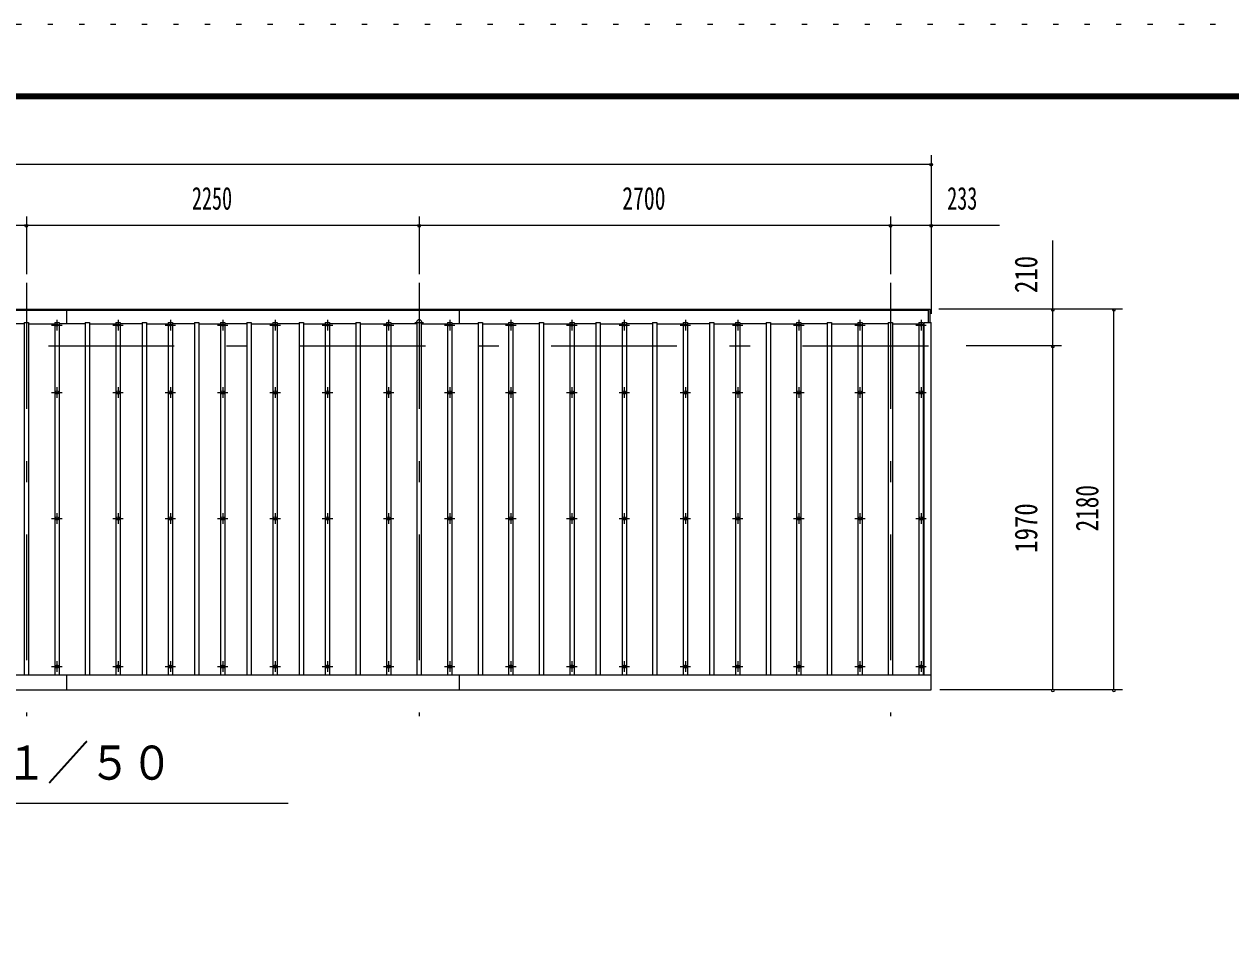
# Model space of a CAD drawing. Units: millimetres, scale not verified. Extents: x -25339 to 25345, y -10500 to 10500.
# Drawn here: x 2710 to 9623, y 5250 to 10500 of the extents above; entities that cross this region are included whole.
import ezdxf
from ezdxf.enums import TextEntityAlignment as Align

# ---------------------------------------------------------------- set-up
doc = ezdxf.new("R2010")
doc.units = ezdxf.units.MM
doc.header["$LTSCALE"] = 60
doc.linetypes.add('USER3', pattern=[24, 12, -5, 2, -5])
doc.linetypes.add('USER4', pattern=[3, 0.5, -2.5])
for name, color, linetype, lineweight in [('0-2_1-05BOLD', 7, 'Continuous', 18), ('0-3_1-25CENTER', 3, 'USER3', 18), ('0-4_1-45THIN', 4, 'Continuous', 18), ('0-5_1-55DIM', 3, 'Continuous', 18), ('0-C_F-F', 5, 'Continuous', 18), ('0-D_F-E_J_ADD', 5, 'USER4', 18)]:
    doc.layers.add(name, color=color, linetype=linetype, lineweight=lineweight)
doc.styles.add('ＭＳ ゴシック', font='')
doc.styles.get('ＭＳ ゴシック').set_extended_font_data('MS Gothic')

msp = doc.modelspace()

# ---------------------------------------------------------------- linework, layer by layer
at = {"layer": '0-2_1-05BOLD'}
for p, q in [((-2744.88, 8862.67), (7891.12, 8862.67)), ((2953.12, 8867.67), (2953.12, 8784.63)), ((5203.12, 8867.67), (5203.12, 8784.63)), ((7891.12, 8790.67), (7891.12, 8867.67)), ((7901.12, 8790.67), (7901.12, 8867.67)), ((7866.12, 8790.67), (7906.12, 8790.67)), ((7866.12, 6773.43), (7866.12, 8790.67)), ((-2759.88, 6773.43), (7906.12, 6773.43)), ((2953.12, 6773.43), (2953.12, 6687.67)), ((5203.12, 6773.43), (5203.12, 6687.67))]:
    msp.add_line(p, q, dxfattribs=at)
for points in [[(-2754.88, 8790.67), (-2754.88, 8867.67), (7901.12, 8867.67)], [(-2759.88, 6687.67), (7906.12, 6687.67), (7906.12, 8790.67)]]:
    msp.add_lwpolyline(points, dxfattribs=at)
for centre in [(2898.12, 8390.17), (3248.12, 8390.17), (3548.12, 8390.17), (3848.12, 8390.17), (4148.12, 8390.17), (4448.12, 8390.17), (4798.12, 8390.17), (5148.12, 8390.17), (5498.12, 8390.17), (5848.12, 8390.17), (6148.12, 8390.17), (6498.12, 8390.17), (6798.12, 8390.17), (7148.12, 8390.17), (7498.12, 8390.17), (7848.13, 8390.17), (2898.12, 7668.51), (3248.12, 7668.51), (3548.12, 7668.51), (3848.12, 7668.51), (4148.12, 7668.51), (4448.12, 7668.51), (4798.12, 7668.51), (5148.12, 7668.51), (5498.12, 7668.51), (5848.12, 7668.51), (6148.12, 7668.51), (6498.12, 7668.51), (6798.12, 7668.51), (7148.12, 7668.51), (7498.12, 7668.51), (7848.13, 7668.51), (2898.12, 6820.85), (3248.12, 6820.85), (3548.12, 6820.85), (3848.12, 6820.85), (4148.12, 6820.85), (4448.12, 6820.85), (4798.12, 6820.85), (5148.12, 6820.85), (5498.12, 6820.85), (5848.12, 6820.85), (6148.12, 6820.85), (6498.12, 6820.85), (6798.12, 6820.85), (7148.12, 6820.85), (7498.12, 6820.85), (7848.13, 6820.85)]:
    msp.add_circle(centre, 10, dxfattribs=at)
for centre, radius, start, end in [((2898.12, 8765.7), 14.5, 46.39838, 133.60162), ((3248.12, 8765.7), 14.5, 46.39838, 133.60162), ((3548.12, 8765.7), 14.5, 46.39838, 133.60162), ((3848.12, 8765.7), 14.5, 46.39838, 133.60162), ((4148.12, 8765.7), 14.5, 46.39838, 133.60162), ((4448.12, 8765.7), 14.5, 46.39838, 133.60162), ((4798.12, 8765.7), 14.5, 46.39838, 133.60162), ((4973.12, 8792.15), 15, 326.44154, 213.55197), ((5148.12, 8765.7), 14.5, 46.39838, 133.60162), ((5498.12, 8765.7), 14.5, 46.39838, 133.60162), ((5848.12, 8765.7), 14.5, 46.39838, 133.60162), ((6148.12, 8765.7), 14.5, 46.39838, 133.60162), ((6498.12, 8765.7), 14.5, 46.39838, 133.60162), ((6798.12, 8765.7), 14.5, 46.39838, 133.60162), ((7148.12, 8765.7), 14.5, 46.39838, 133.60162), ((7498.12, 8765.7), 14.5, 46.39838, 133.60162), ((7848.13, 8765.7), 14.5, 46.39838, 133.60162), ((2898.12, 8786.71), 14.5, 226.3961, 313.6039), ((3248.12, 8786.71), 14.5, 226.3961, 313.6039), ((3548.12, 8786.71), 14.5, 226.3961, 313.6039), ((3848.12, 8786.71), 14.5, 226.3961, 313.6039), ((4148.12, 8786.71), 14.5, 226.3961, 313.6039), ((4448.12, 8786.71), 14.5, 226.3961, 313.6039), ((4798.12, 8786.71), 14.5, 226.3961, 313.6039), ((5148.12, 8786.71), 14.5, 226.3961, 313.6039), ((5498.12, 8786.71), 14.5, 226.3961, 313.6039), ((5848.12, 8786.71), 14.5, 226.3961, 313.6039), ((6148.12, 8786.71), 14.5, 226.3961, 313.6039), ((6498.12, 8786.71), 14.5, 226.3961, 313.6039), ((6798.12, 8786.71), 14.5, 226.3961, 313.6039), ((7148.12, 8786.71), 14.5, 226.3961, 313.6039), ((7498.12, 8786.71), 14.5, 226.3961, 313.6039), ((7848.13, 8786.71), 14.5, 226.3961, 313.6039)]:
    msp.add_arc(centre, radius, start, end, dxfattribs=at)
at = {"layer": '0-3_1-25CENTER'}
for p, q in [((2723.12, 9017.67), (2723.12, 6537.67)), ((4973.12, 9017.67), (4973.12, 6537.67)), ((7673.12, 9017.67), (7673.12, 6537.67)), ((2898.12, 8806.2), (2898.12, 8746.2)), ((3248.12, 8806.2), (3248.12, 8746.2)), ((3548.12, 8806.2), (3548.12, 8746.2)), ((3848.12, 8806.2), (3848.12, 8746.2)), ((4148.12, 8806.2), (4148.12, 8746.2)), ((4448.12, 8806.2), (4448.12, 8746.2)), ((4798.12, 8806.2), (4798.12, 8746.2)), ((4948.12, 8792.15), (4998.12, 8792.15)), ((5148.12, 8806.2), (5148.12, 8746.2)), ((5498.12, 8806.2), (5498.12, 8746.2)), ((5848.12, 8806.2), (5848.12, 8746.2)), ((6148.12, 8806.2), (6148.12, 8746.2)), ((6498.12, 8806.2), (6498.12, 8746.2)), ((6798.12, 8806.2), (6798.12, 8746.2)), ((7148.12, 8806.2), (7148.12, 8746.2)), ((7498.12, 8806.2), (7498.12, 8746.2)), ((7848.13, 8806.2), (7848.13, 8746.2)), ((2868.12, 8776.2), (2928.12, 8776.2)), ((3218.12, 8776.2), (3278.12, 8776.2)), ((3518.12, 8776.2), (3578.12, 8776.2)), ((3818.12, 8776.2), (3878.12, 8776.2)), ((4118.12, 8776.2), (4178.12, 8776.2)), ((4418.12, 8776.2), (4478.12, 8776.2)), ((4768.12, 8776.2), (4828.12, 8776.2)), ((5118.12, 8776.2), (5178.12, 8776.2)), ((5468.12, 8776.2), (5528.12, 8776.2)), ((5818.12, 8776.2), (5878.12, 8776.2)), ((6118.12, 8776.2), (6178.12, 8776.2)), ((6468.12, 8776.2), (6528.12, 8776.2)), ((6768.12, 8776.2), (6828.12, 8776.2)), ((7118.12, 8776.2), (7178.12, 8776.2)), ((7468.12, 8776.2), (7528.12, 8776.2)), ((7818.12, 8776.2), (7878.13, 8776.2)), ((-2909.88, 8657.67), (8056.12, 8657.67)), ((2868.12, 8390.17), (2928.12, 8390.17)), ((2898.12, 8420.17), (2898.12, 8360.17)), ((3218.12, 8390.17), (3278.12, 8390.17)), ((3248.12, 8420.17), (3248.12, 8360.17)), ((3518.12, 8390.17), (3578.12, 8390.17)), ((3548.12, 8420.17), (3548.12, 8360.17)), ((3818.12, 8390.17), (3878.12, 8390.17)), ((3848.12, 8420.17), (3848.12, 8360.17)), ((4118.12, 8390.17), (4178.12, 8390.17)), ((4148.12, 8420.17), (4148.12, 8360.17)), ((4418.12, 8390.17), (4478.12, 8390.17)), ((4448.12, 8420.17), (4448.12, 8360.17)), ((4768.12, 8390.17), (4828.12, 8390.17)), ((4798.12, 8420.17), (4798.12, 8360.17)), ((5118.12, 8390.17), (5178.12, 8390.17)), ((5148.12, 8420.17), (5148.12, 8360.17)), ((5468.12, 8390.17), (5528.12, 8390.17)), ((5498.12, 8420.17), (5498.12, 8360.17)), ((5818.12, 8390.17), (5878.12, 8390.17)), ((5848.12, 8420.17), (5848.12, 8360.17)), ((6118.12, 8390.17), (6178.12, 8390.17)), ((6148.12, 8420.17), (6148.12, 8360.17)), ((6468.12, 8390.17), (6528.12, 8390.17)), ((6498.12, 8420.17), (6498.12, 8360.17)), ((6768.12, 8390.17), (6828.12, 8390.17)), ((6798.12, 8420.17), (6798.12, 8360.17)), ((7118.12, 8390.17), (7178.12, 8390.17)), ((7148.12, 8420.17), (7148.12, 8360.17)), ((7468.12, 8390.17), (7528.12, 8390.17)), ((7498.12, 8420.17), (7498.12, 8360.17)), ((7818.12, 8390.17), (7878.13, 8390.17)), ((7848.13, 8420.17), (7848.13, 8360.17)), ((2898.12, 7698.51), (2898.12, 7638.51)), ((3248.12, 7698.51), (3248.12, 7638.51)), ((3548.12, 7698.51), (3548.12, 7638.51)), ((3848.12, 7698.51), (3848.12, 7638.51)), ((4148.12, 7698.51), (4148.12, 7638.51)), ((4448.12, 7698.51), (4448.12, 7638.51)), ((4798.12, 7698.51), (4798.12, 7638.51)), ((5148.12, 7698.51), (5148.12, 7638.51)), ((5498.12, 7698.51), (5498.12, 7638.51)), ((5848.12, 7698.51), (5848.12, 7638.51)), ((6148.12, 7698.51), (6148.12, 7638.51)), ((6498.12, 7698.51), (6498.12, 7638.51)), ((6798.12, 7698.51), (6798.12, 7638.51)), ((7148.12, 7698.51), (7148.12, 7638.51)), ((7498.12, 7698.51), (7498.12, 7638.51)), ((7848.13, 7698.51), (7848.13, 7638.51)), ((2868.12, 7668.51), (2928.12, 7668.51)), ((3218.12, 7668.51), (3278.12, 7668.51)), ((3518.12, 7668.51), (3578.12, 7668.51)), ((3818.12, 7668.51), (3878.12, 7668.51)), ((4118.12, 7668.51), (4178.12, 7668.51)), ((4418.12, 7668.51), (4478.12, 7668.51)), ((4768.12, 7668.51), (4828.12, 7668.51)), ((5118.12, 7668.51), (5178.12, 7668.51)), ((5468.12, 7668.51), (5528.12, 7668.51)), ((5818.12, 7668.51), (5878.12, 7668.51)), ((6118.12, 7668.51), (6178.12, 7668.51)), ((6468.12, 7668.51), (6528.12, 7668.51)), ((6768.12, 7668.51), (6828.12, 7668.51)), ((7118.12, 7668.51), (7178.12, 7668.51)), ((7468.12, 7668.51), (7528.12, 7668.51)), ((7818.12, 7668.51), (7878.13, 7668.51)), ((2898.12, 6850.85), (2898.12, 6790.85)), ((3248.12, 6850.85), (3248.12, 6790.85)), ((3548.12, 6850.85), (3548.12, 6790.85)), ((3848.12, 6850.85), (3848.12, 6790.85)), ((4148.12, 6850.85), (4148.12, 6790.85)), ((4448.12, 6850.85), (4448.12, 6790.85)), ((4798.12, 6850.85), (4798.12, 6790.85)), ((5148.12, 6850.85), (5148.12, 6790.85)), ((5498.12, 6850.85), (5498.12, 6790.85)), ((5848.12, 6850.85), (5848.12, 6790.85)), ((6148.12, 6850.85), (6148.12, 6790.85)), ((6498.12, 6850.85), (6498.12, 6790.85)), ((6798.12, 6850.85), (6798.12, 6790.85)), ((7148.12, 6850.85), (7148.12, 6790.85)), ((7498.12, 6850.85), (7498.12, 6790.85)), ((7848.13, 6850.85), (7848.13, 6790.85)), ((2868.12, 6820.85), (2928.12, 6820.85)), ((3218.12, 6820.85), (3278.12, 6820.85)), ((3518.12, 6820.85), (3578.12, 6820.85)), ((3818.12, 6820.85), (3878.12, 6820.85)), ((4118.12, 6820.85), (4178.12, 6820.85)), ((4418.12, 6820.85), (4478.12, 6820.85)), ((4768.12, 6820.85), (4828.12, 6820.85)), ((5118.12, 6820.85), (5178.12, 6820.85)), ((5468.12, 6820.85), (5528.12, 6820.85)), ((5818.12, 6820.85), (5878.12, 6820.85)), ((6118.12, 6820.85), (6178.12, 6820.85)), ((6468.12, 6820.85), (6528.12, 6820.85)), ((6768.12, 6820.85), (6828.12, 6820.85)), ((7118.12, 6820.85), (7178.12, 6820.85)), ((7468.12, 6820.85), (7528.12, 6820.85)), ((7818.12, 6820.85), (7878.13, 6820.85))]:
    msp.add_line(p, q, dxfattribs=at)
at = {"layer": '0-4_1-45THIN'}
for p, q in [((2710.62, 8784.63), (2560.62, 8784.63)), ((2710.62, 8790.67), (2710.62, 6773.43)), ((2710.62, 8790.67), (2735.62, 8790.67)), ((2735.62, 8790.67), (2735.62, 6773.43)), ((2735.62, 8784.63), (2885.62, 8784.63)), ((2885.62, 8790.67), (2885.62, 6773.43)), ((2885.62, 8790.67), (2910.62, 8790.67)), ((2910.62, 8790.67), (2910.62, 6773.43)), ((3060.62, 8784.63), (2910.62, 8784.63)), ((3060.62, 8790.67), (3060.62, 6773.43)), ((3085.62, 8784.63), (3235.62, 8784.63)), ((3235.62, 8790.67), (3235.62, 6773.43)), ((3235.62, 8790.67), (3260.62, 8790.67)), ((3260.62, 8790.67), (3260.62, 6773.43)), ((3385.62, 8784.63), (3260.62, 8784.63)), ((3385.62, 8790.67), (3385.62, 6773.43)), ((3385.62, 8790.67), (3410.62, 8790.67)), ((3410.62, 8790.67), (3410.62, 6773.43)), ((3410.62, 8784.63), (3535.62, 8784.63)), ((3535.62, 8790.67), (3535.62, 6773.43)), ((3685.62, 8784.63), (3560.62, 8784.63)), ((3685.62, 8790.67), (3685.62, 6773.43)), ((3685.62, 8790.67), (3710.62, 8790.67)), ((3710.62, 8790.67), (3710.62, 6773.43)), ((3710.62, 8784.63), (3835.62, 8784.63)), ((3835.62, 8790.67), (3835.62, 6773.43)), ((3985.62, 8784.63), (3860.62, 8784.63)), ((3985.62, 8790.67), (3985.62, 6773.43)), ((4010.62, 8784.63), (4135.62, 8784.63)), ((4135.62, 8790.67), (4135.62, 6773.43)), ((4135.62, 8790.67), (4160.62, 8790.67)), ((4160.62, 8790.67), (4160.62, 6773.43)), ((4285.62, 8784.63), (4160.62, 8784.63)), ((4285.62, 8790.67), (4285.62, 6773.43)), ((4285.62, 8790.67), (4310.62, 8790.67)), ((4310.62, 8790.67), (4310.62, 6773.43)), ((4310.62, 8784.63), (4435.62, 8784.63)), ((4435.62, 8790.67), (4435.62, 6773.43)), ((4610.62, 8784.63), (4460.62, 8784.63)), ((4610.62, 8790.67), (4610.62, 6773.43)), ((4635.62, 8784.63), (4785.62, 8784.63)), ((4785.62, 8790.67), (4785.62, 6773.43)), ((4960.62, 8784.63), (4810.62, 8784.63)), ((4960.62, 8790.67), (4960.62, 6773.43)), ((4985.62, 8784.63), (5135.62, 8784.63)), ((5135.62, 8790.67), (5135.62, 6773.43)), ((5135.62, 8790.67), (5160.62, 8790.67)), ((5160.62, 8790.67), (5160.62, 6773.43)), ((5310.62, 8784.63), (5160.62, 8784.63)), ((5310.62, 8790.67), (5310.62, 6773.43)), ((5310.62, 8790.67), (5335.62, 8790.67)), ((5335.62, 8790.67), (5335.62, 6773.43)), ((5335.62, 8784.63), (5485.62, 8784.63)), ((5485.62, 8790.67), (5485.62, 6773.43)), ((5485.62, 8790.67), (5510.62, 8790.67)), ((5510.62, 8790.67), (5510.62, 6773.43)), ((5660.62, 8784.63), (5510.62, 8784.63)), ((5660.62, 8790.67), (5660.62, 6773.43)), ((5685.62, 8784.63), (5835.62, 8784.63)), ((5835.62, 8790.67), (5835.62, 6773.43)), ((5985.62, 8784.63), (5860.62, 8784.63)), ((5985.62, 8790.67), (5985.62, 6773.43)), ((5985.62, 8790.67), (6010.62, 8790.67)), ((6010.62, 8790.67), (6010.62, 6773.43)), ((6010.62, 8784.63), (6135.62, 8784.63)), ((6135.62, 8790.67), (6135.62, 6773.43)), ((6135.62, 8790.67), (6160.62, 8790.67)), ((6160.62, 8790.67), (6160.62, 6773.43)), ((6310.62, 8784.63), (6160.62, 8784.63)), ((6310.62, 8790.67), (6310.62, 6773.43)), ((6335.62, 8784.63), (6485.62, 8784.63)), ((6485.62, 8790.67), (6485.62, 6773.43)), ((6635.62, 8784.63), (6510.62, 8784.63)), ((6635.62, 8790.67), (6635.62, 6773.43)), ((6660.62, 8784.63), (6785.62, 8784.63)), ((6785.62, 8790.67), (6785.62, 6773.43)), ((6785.62, 8790.67), (6810.62, 8790.67)), ((6810.62, 8790.67), (6810.62, 6773.43)), ((6960.62, 8784.63), (6810.62, 8784.63)), ((6960.62, 8790.67), (6960.62, 6773.43)), ((6985.62, 8784.63), (7135.62, 8784.63)), ((7135.62, 8790.67), (7135.62, 6773.43)), ((7135.62, 8790.67), (7160.62, 8790.67)), ((7160.62, 8790.67), (7160.62, 6773.43)), ((7310.62, 8784.63), (7160.62, 8784.63)), ((7310.62, 8790.67), (7310.62, 6773.43)), ((7310.62, 8790.67), (7335.62, 8790.67)), ((7335.62, 8790.67), (7335.62, 6773.43)), ((7335.62, 8784.63), (7485.62, 8784.63)), ((7485.62, 8790.67), (7485.62, 6773.43)), ((7485.62, 8790.67), (7510.62, 8790.67)), ((7510.62, 8790.67), (7510.62, 6773.43)), ((7660.62, 8784.63), (7510.62, 8784.63)), ((7660.63, 8790.67), (7660.63, 6773.43)), ((7685.62, 8784.63), (7835.62, 8784.63)), ((7835.62, 8790.67), (7835.62, 6773.43)), ((7866.12, 8775.67), (7860.63, 8775.67))]:
    msp.add_line(p, q, dxfattribs=at)
for points in [[(3060.62, 8790.67), (3085.62, 8790.67), (3085.62, 6773.43)], [(3535.62, 8790.67), (3560.62, 8790.67), (3560.62, 6773.43)], [(3835.62, 8790.67), (3860.62, 8790.67), (3860.62, 6773.43)], [(3985.62, 8790.67), (4010.62, 8790.67), (4010.62, 6773.43)], [(4435.62, 8790.67), (4460.62, 8790.67), (4460.62, 6773.43)], [(4610.62, 8790.67), (4635.62, 8790.67), (4635.62, 6773.43)], [(4785.62, 8790.67), (4810.62, 8790.67), (4810.62, 6773.43)], [(4960.62, 8790.67), (4985.62, 8790.67), (4985.62, 6773.43)], [(5660.62, 8790.67), (5685.62, 8790.67), (5685.62, 6773.43)], [(5835.62, 8790.67), (5860.62, 8790.67), (5860.62, 6773.43)], [(6310.62, 8790.67), (6335.62, 8790.67), (6335.62, 6773.43)], [(6485.62, 8790.67), (6510.62, 8790.67), (6510.62, 6773.43)], [(6635.62, 8790.67), (6660.62, 8790.67), (6660.62, 6773.43)], [(6960.62, 8790.67), (6985.62, 8790.67), (6985.62, 6773.43)], [(7660.63, 8790.67), (7685.62, 8790.67), (7685.62, 6773.43)], [(7835.62, 8790.67), (7860.63, 8790.67), (7860.63, 6773.43)]]:
    msp.add_lwpolyline(points, dxfattribs=at)
at = {"layer": '0-5_1-55DIM'}
for p, q in [((7906.12, 9748.67), (7906.12, 8840.67)), ((-2759.88, 9698.67), (7906.12, 9698.67)), ((7916.12, 9698.67), (7896.12, 9698.67)), ((-76.88, 9348.67), (2723.12, 9348.67)), ((2733.12, 9348.67), (2713.12, 9348.67)), ((2723.12, 9398.67), (2723.12, 9067.67)), ((2723.12, 9348.67), (4973.12, 9348.67)), ((4983.12, 9348.67), (4963.12, 9348.67)), ((4973.12, 9398.67), (4973.12, 9067.67)), ((4973.12, 9348.67), (7673.12, 9348.67)), ((7683.12, 9348.67), (7663.12, 9348.67)), ((7673.12, 9398.67), (7673.12, 9067.67)), ((7673.12, 9348.67), (7906.12, 9348.67)), ((7916.12, 9348.67), (7896.12, 9348.67)), ((7906.12, 9348.67), (8298.62, 9348.67)), ((8603.12, 8867.67), (8603.12, 9260.17)), ((9003.12, 8867.67), (7951.12, 8867.67)), ((8613.12, 8867.67), (8593.12, 8867.67)), ((8603.12, 8657.67), (8603.12, 8867.67)), ((8963.12, 8867.67), (8943.12, 8867.67)), ((8953.12, 6687.67), (8953.12, 8867.67)), ((8653.12, 8657.67), (8106.12, 8657.67)), ((8613.12, 8657.67), (8593.12, 8657.67)), ((8603.12, 6687.67), (8603.12, 8657.67)), ((9003.12, 6687.67), (7956.12, 6687.67)), ((8613.12, 6687.67), (8593.12, 6687.67)), ((8963.12, 6687.67), (8943.12, 6687.67)), ((923.12, 6037.67), (4223.12, 6037.67))]:
    msp.add_line(p, q, dxfattribs=at)
for centre in [(7906.12, 9698.67), (2723.12, 9348.67), (4973.12, 9348.67), (7673.12, 9348.67), (7906.12, 9348.67), (8603.12, 8867.67), (8953.12, 8867.67), (8603.12, 8657.67), (8603.12, 6687.67), (8953.12, 6687.67)]:
    msp.add_arc(centre, 10, 180, 0, dxfattribs=at)
at = {"layer": '0-C_F-F'}
for p, q in [((-3854.54, 10100), (24845.46, 10100)), ((-3852.04, 10097.5), (24842.95, 10097.5)), ((-3849.54, 10095), (24840.45, 10095)), ((-3847.04, 10092.5), (24837.95, 10092.5)), ((-3844.54, 10090), (24835.46, 10090)), ((-3842.04, 10087.5), (24832.96, 10087.5)), ((-3839.54, 10085), (24830.45, 10085)), ((-3837.04, 10082.5), (24827.96, 10082.5)), ((-3834.54, 10080), (24825.45, 10080)), ((-3832.04, 10077.5), (24822.96, 10077.5)), ((-3829.54, 10075), (24820.45, 10075))]:
    msp.add_line(p, q, dxfattribs=at)
at = {"layer": '0-D_F-E_J_ADD'}
msp.add_lwpolyline([(-4354.54, -10500), (-4354.54, 10500), (25345.46, 10500)], dxfattribs=at)

# ---------------------------------------------------------------- texts
at = {"layer": '0-5_1-55DIM', "color": 7, "style": 'ＭＳ ゴシック'}
for s, height, width, p in [('2250', 130.2, 0.65, (3671.44, 9398.67)), ('2700', 130.2, 0.7, (6136.52, 9398.67)), ('233', 130.2, 0.65, (7997.94, 9398.67)), ('屋根伏図\u3000Ｓ＝１／５０', 195.4, 0.9, (923.12, 6114.32))]:
    msp.add_text(s, height=height, dxfattribs=dict(at, width=width)).set_placement(p, align=Align.BOTTOM_LEFT)
for s, width, p in [('210', 0.8, (8553.12, 8960.02)), ('2180', 0.75, (8903.12, 7594.64)), ('1970', 0.8, (8553.12, 7472.48))]:
    msp.add_text(s, height=130.2, rotation=90, dxfattribs=dict(at, width=width)).set_placement(p, align=Align.BOTTOM_LEFT)

doc.saveas('drawing.dxf')
